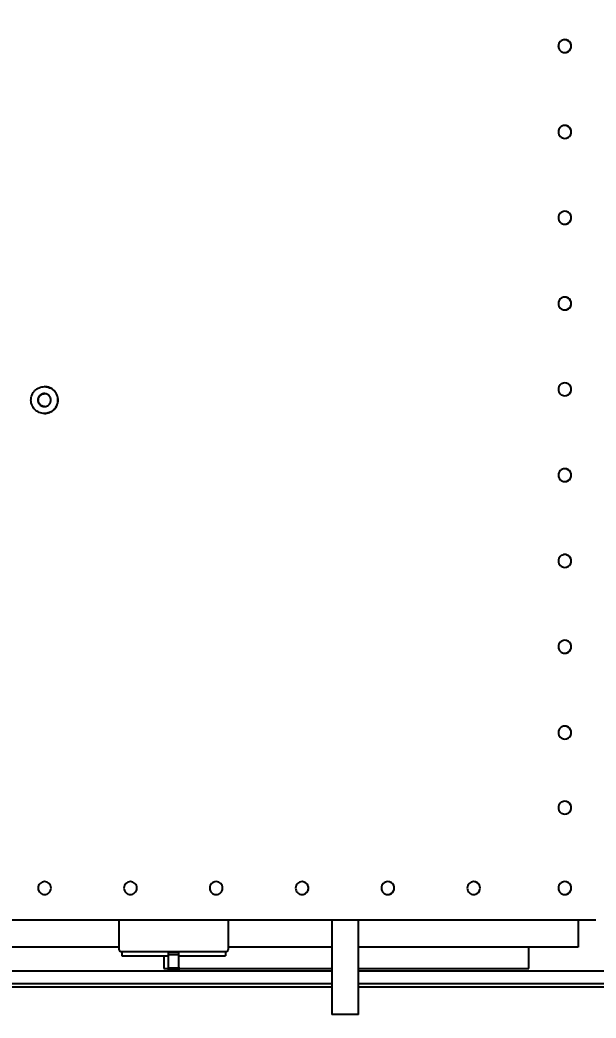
# Model space of a CAD drawing. Header units: feet. Extents: x -1522 to 974, y -3833 to 696.
# Drawn here: x 40.466 to 42.228, y 7.761 to 10.814 of the extents above; entities that cross this region are included whole.
import ezdxf

# ---------------------------------------------------------------- set-up
doc = ezdxf.new("R2010")
doc.units = ezdxf.units.FT
doc.header["$MEASUREMENT"] = 0
doc.layers.add('E-EQPM-XFMR-1500V', color=141, linetype='Continuous')
doc.layers.add('G-NPLT', color=67, linetype='Continuous', plot=False)
doc.styles.add('NEI-A', font='arial.ttf')

# ---------------------------------------------------------------- blocks, each defined once
blk = doc.blocks.new('INV SKID')
at = {"layer": 'E-EQPM-XFMR-1500V', "linetype": 'Continuous'}
for p, q in [((6.0029, -3.0667), (2.6307, -3.0667)), ((6.0029, -3.0667), (2.6307, -3.0667)), ((4.544, -3.0667), (4.544, -3.1562)), ((4.8786, -3.0667), (4.8786, -3.1562)), ((5.1952, -3.0667), (5.1952, -3.3554)), ((5.2772, -3.3554), (5.2772, -3.0667)), ((5.9482, -3.0667), (5.9482, -3.1487)), ((4.544, -3.1487), (3.5696, -3.1487)), ((4.5496, -3.1619), (4.873, -3.1619)), ((4.553, -3.1619), (4.553, -3.175)), ((4.553, -3.175), (4.6949, -3.175)), ((4.6818, -3.175), (4.6818, -3.2144)), ((4.6949, -3.1619), (4.6949, -3.2133)), ((4.7277, -3.1648), (4.6949, -3.1648)), ((4.6949, -3.1714), (4.7277, -3.1714)), ((4.7277, -3.2133), (4.7277, -3.1619)), ((4.7277, -3.175), (4.8696, -3.175)), ((4.8696, -3.1619), (4.8696, -3.175)), ((5.1952, -3.1487), (4.8786, -3.1487)), ((5.9482, -3.1487), (5.2772, -3.1487)), ((5.7972, -3.2144), (5.7972, -3.1487)), ((3.6056, -3.2209), (5.1952, -3.2209)), ((4.6818, -3.2144), (4.6923, -3.2144)), ((4.7302, -3.2133), (4.6923, -3.2133)), ((4.6923, -3.2165), (4.6923, -3.2133)), ((4.6923, -3.2165), (4.7302, -3.2165)), ((4.6949, -3.2169), (4.6949, -3.2165)), ((4.6949, -3.2169), (4.7277, -3.2169)), ((4.7018, -3.2165), (4.7018, -3.2133)), ((4.7208, -3.2165), (4.7208, -3.2133)), ((4.7277, -3.2169), (4.7277, -3.2165)), ((4.7302, -3.2165), (4.7302, -3.2133)), ((4.7302, -3.2144), (5.1952, -3.2144)), ((5.2772, -3.2144), (5.7972, -3.2144)), ((5.2772, -3.2209), (6.3583, -3.2209)), ((3.6039, -3.2603), (5.1952, -3.2603)), ((5.2772, -3.2603), (9.3504, -3.2603)), ((3.44, -3.2701), (5.1952, -3.2701)), ((5.2772, -3.2701), (9.3504, -3.2701)), ((5.2772, -3.3554), (5.1952, -3.3554))]:
    blk.add_line(p, q, dxfattribs=at)
for centre, radius, start, end in [((5.9077, -0.3928), 0.0197, 26.1184, 89.9944), ((5.9077, -0.3929), 0.0197, 26.1184, 89.9944), ((5.9077, -0.3928), 0.0197, 270.0049, 333.7221), ((5.9077, -0.3928), 0.0197, 270.0049, 333.7221), ((5.9077, -0.6553), 0.0197, 26.1184, 89.9944), ((5.9077, -0.6553), 0.0197, 26.1184, 89.9944), ((5.9077, -0.6553), 0.0197, 270.0049, 333.7221), ((5.9077, -0.6553), 0.0197, 270.0049, 333.7221), ((5.9077, -0.9178), 0.0197, 26.1184, 89.9944), ((5.9077, -0.9178), 0.0197, 270.0049, 333.7221), ((5.9077, -1.1802), 0.0197, 26.1184, 89.9944), ((5.9077, -1.1802), 0.0197, 270.0049, 333.7221), ((5.9077, -1.4427), 0.0197, 26.1184, 89.9944), ((4.3161, -1.4755), 0.0197, 89.1671, 90.0001), ((5.9077, -1.4427), 0.0197, 270.0049, 333.7221), ((4.3161, -1.4755), 0.0197, 270.0001, 270.8332), ((5.9077, -1.7052), 0.0197, 26.1184, 89.9944), ((5.9077, -1.7052), 0.0197, 270.0049, 333.7221), ((5.9077, -1.9676), 0.0197, 26.1184, 89.9944), ((5.9077, -1.9676), 0.0197, 270.0049, 333.7221), ((5.9077, -2.2301), 0.0197, 26.1184, 89.9944), ((5.9077, -2.2301), 0.0197, 270.0049, 333.7221), ((5.9077, -2.4926), 0.0197, 26.1184, 89.9944), ((5.9077, -2.4926), 0.0197, 270.0049, 333.7221), ((5.9077, -2.7222), 0.0197, 26.1184, 89.9944), ((5.9077, -2.7222), 0.0197, 270.0049, 333.7221), ((5.104, -2.9683), 0.0197, 51.5966, 90.0002), ((5.104, -2.9683), 0.0197, 0.0021, 51.5785), ((5.3664, -2.9683), 0.0197, 26.1184, 89.9944), ((5.6289, -2.9683), 0.0197, 26.1184, 89.9944), ((5.9077, -2.9683), 0.0197, 26.1184, 89.9944), ((5.104, -2.9683), 0.0197, 269.9647, 308.0179), ((5.104, -2.9683), 0.0197, 307.9999, 359.998), ((5.3664, -2.9683), 0.0197, 270.0049, 333.7221), ((5.6289, -2.9683), 0.0197, 270.0049, 333.7221), ((5.9077, -2.9683), 0.0197, 270.0049, 333.7221), ((4.5496, -3.1562), 0.00563, 180, 270), ((4.873, -3.1562), 0.00563, 270, 0)]:
    blk.add_arc(centre, radius, start, end, dxfattribs=at)
for points, knots in [([(5.9077, -0.3732), (5.9051, -0.3732), (5.8999, -0.3742), (5.8934, -0.3786), (5.889, -0.3851), (5.888, -0.3903), (5.888, -0.3928)], [0, 0, 0, 0, 0.24994, 0.499821, 0.749989, 1, 1, 1, 1]), ([(5.9077, -0.3732), (5.9051, -0.3732), (5.8999, -0.3742), (5.8934, -0.3786), (5.889, -0.3851), (5.888, -0.3903), (5.888, -0.3928)], [0, 0, 0, 0, 0.24994, 0.499821, 0.749989, 1, 1, 1, 1]), ([(5.9077, -0.3732), (5.9051, -0.3732), (5.8999, -0.3742), (5.8934, -0.3786), (5.889, -0.3851), (5.888, -0.3903), (5.888, -0.3928)], [0, 0, 0, 0, 0.24994, 0.499821, 0.749989, 1, 1, 1, 1]), ([(5.9077, -0.3732), (5.9051, -0.3732), (5.8999, -0.3742), (5.8934, -0.3786), (5.889, -0.3851), (5.888, -0.3903), (5.888, -0.3928)], [0, 0, 0, 0, 0.24994, 0.499821, 0.749989, 1, 1, 1, 1]), ([(5.888, -0.3928), (5.888, -0.3954), (5.889, -0.4006), (5.8934, -0.4071), (5.8999, -0.4115), (5.9051, -0.4125), (5.9077, -0.4125)], [0, 0, 0, 0, 0.250013, 0.50015, 0.750038, 1, 1, 1, 1]), ([(5.888, -0.3928), (5.888, -0.3954), (5.889, -0.4006), (5.8934, -0.4071), (5.8999, -0.4115), (5.9051, -0.4125), (5.9077, -0.4125)], [0, 0, 0, 0, 0.250013, 0.50015, 0.750038, 1, 1, 1, 1]), ([(5.888, -0.3928), (5.888, -0.3954), (5.889, -0.4006), (5.8934, -0.4071), (5.8999, -0.4115), (5.9051, -0.4125), (5.9077, -0.4125)], [0, 0, 0, 0, 0.250013, 0.50015, 0.750038, 1, 1, 1, 1]), ([(5.888, -0.3928), (5.888, -0.3954), (5.889, -0.4006), (5.8934, -0.4071), (5.8999, -0.4115), (5.9051, -0.4125), (5.9077, -0.4125)], [0, 0, 0, 0, 0.250013, 0.50015, 0.750038, 1, 1, 1, 1]), ([(5.9274, -0.3928), (5.9274, -0.3903), (5.9263, -0.3851), (5.922, -0.3786), (5.9154, -0.3742), (5.9102, -0.3732), (5.9077, -0.3732)], [0, 0, 0, 0, 0.250013, 0.50015, 0.750038, 1, 1, 1, 1]), ([(5.9274, -0.3928), (5.9274, -0.3903), (5.9263, -0.3851), (5.922, -0.3786), (5.9154, -0.3742), (5.9102, -0.3732), (5.9077, -0.3732)], [0, 0, 0, 0, 0.250013, 0.50015, 0.750038, 1, 1, 1, 1]), ([(5.9077, -0.4125), (5.9102, -0.4125), (5.9154, -0.4115), (5.922, -0.4071), (5.9263, -0.4006), (5.9274, -0.3954), (5.9274, -0.3928)], [0, 0, 0, 0, 0.24994, 0.499821, 0.749989, 1, 1, 1, 1]), ([(5.9077, -0.4125), (5.9102, -0.4125), (5.9154, -0.4115), (5.922, -0.4071), (5.9263, -0.4006), (5.9274, -0.3954), (5.9274, -0.3928)], [0, 0, 0, 0, 0.24994, 0.499821, 0.749989, 1, 1, 1, 1]), ([(5.9077, -0.6356), (5.9051, -0.6356), (5.8999, -0.6366), (5.8934, -0.641), (5.889, -0.6476), (5.888, -0.6527), (5.888, -0.6553)], [0, 0, 0, 0, 0.24994, 0.499821, 0.749989, 1, 1, 1, 1]), ([(5.9077, -0.6356), (5.9051, -0.6356), (5.8999, -0.6366), (5.8934, -0.641), (5.889, -0.6476), (5.888, -0.6527), (5.888, -0.6553)], [0, 0, 0, 0, 0.24994, 0.499821, 0.749989, 1, 1, 1, 1]), ([(5.9077, -0.6356), (5.9051, -0.6356), (5.8999, -0.6367), (5.8934, -0.641), (5.889, -0.6476), (5.888, -0.6528), (5.888, -0.6553)], [0, 0, 0, 0, 0.24994, 0.499821, 0.749989, 1, 1, 1, 1]), ([(5.9077, -0.6356), (5.9051, -0.6356), (5.8999, -0.6367), (5.8934, -0.641), (5.889, -0.6476), (5.888, -0.6528), (5.888, -0.6553)], [0, 0, 0, 0, 0.24994, 0.499821, 0.749989, 1, 1, 1, 1]), ([(5.9274, -0.6553), (5.9274, -0.6527), (5.9263, -0.6476), (5.922, -0.641), (5.9154, -0.6366), (5.9102, -0.6356), (5.9077, -0.6356)], [0, 0, 0, 0, 0.250013, 0.50015, 0.750038, 1, 1, 1, 1]), ([(5.9274, -0.6553), (5.9274, -0.6528), (5.9263, -0.6476), (5.922, -0.641), (5.9154, -0.6367), (5.9102, -0.6356), (5.9077, -0.6356)], [0, 0, 0, 0, 0.250013, 0.50015, 0.750038, 1, 1, 1, 1]), ([(5.888, -0.6553), (5.888, -0.6579), (5.889, -0.663), (5.8934, -0.6696), (5.8999, -0.674), (5.9051, -0.675), (5.9077, -0.675)], [0, 0, 0, 0, 0.250013, 0.50015, 0.750038, 1, 1, 1, 1]), ([(5.888, -0.6553), (5.888, -0.6579), (5.889, -0.663), (5.8934, -0.6696), (5.8999, -0.674), (5.9051, -0.675), (5.9077, -0.675)], [0, 0, 0, 0, 0.250013, 0.50015, 0.750038, 1, 1, 1, 1]), ([(5.888, -0.6553), (5.888, -0.6579), (5.889, -0.6631), (5.8934, -0.6696), (5.8999, -0.674), (5.9051, -0.675), (5.9077, -0.675)], [0, 0, 0, 0, 0.250013, 0.50015, 0.750038, 1, 1, 1, 1]), ([(5.888, -0.6553), (5.888, -0.6579), (5.889, -0.6631), (5.8934, -0.6696), (5.8999, -0.674), (5.9051, -0.675), (5.9077, -0.675)], [0, 0, 0, 0, 0.250013, 0.50015, 0.750038, 1, 1, 1, 1]), ([(5.9077, -0.675), (5.9102, -0.675), (5.9154, -0.674), (5.922, -0.6696), (5.9263, -0.663), (5.9274, -0.6579), (5.9274, -0.6553)], [0, 0, 0, 0, 0.24994, 0.499821, 0.749989, 1, 1, 1, 1]), ([(5.9077, -0.675), (5.9102, -0.675), (5.9154, -0.674), (5.922, -0.6696), (5.9263, -0.6631), (5.9274, -0.6579), (5.9274, -0.6553)], [0, 0, 0, 0, 0.24994, 0.499821, 0.749989, 1, 1, 1, 1]), ([(5.9077, -0.8981), (5.9051, -0.8981), (5.8999, -0.8991), (5.8934, -0.9035), (5.889, -0.91), (5.888, -0.9152), (5.888, -0.9178)], [0, 0, 0, 0, 0.24994, 0.499821, 0.749989, 1, 1, 1, 1]), ([(5.9077, -0.8981), (5.9051, -0.8981), (5.8999, -0.8991), (5.8934, -0.9035), (5.889, -0.91), (5.888, -0.9152), (5.888, -0.9178)], [0, 0, 0, 0, 0.24994, 0.499821, 0.749989, 1, 1, 1, 1]), ([(5.9274, -0.9178), (5.9274, -0.9152), (5.9263, -0.91), (5.922, -0.9035), (5.9154, -0.8991), (5.9102, -0.8981), (5.9077, -0.8981)], [0, 0, 0, 0, 0.250013, 0.50015, 0.750038, 1, 1, 1, 1]), ([(5.888, -0.9178), (5.888, -0.9203), (5.889, -0.9255), (5.8934, -0.9321), (5.8999, -0.9364), (5.9051, -0.9375), (5.9077, -0.9375)], [0, 0, 0, 0, 0.250013, 0.50015, 0.750038, 1, 1, 1, 1]), ([(5.888, -0.9178), (5.888, -0.9203), (5.889, -0.9255), (5.8934, -0.9321), (5.8999, -0.9364), (5.9051, -0.9375), (5.9077, -0.9375)], [0, 0, 0, 0, 0.250013, 0.50015, 0.750038, 1, 1, 1, 1]), ([(5.9077, -0.9375), (5.9102, -0.9375), (5.9154, -0.9364), (5.922, -0.9321), (5.9263, -0.9255), (5.9274, -0.9203), (5.9274, -0.9178)], [0, 0, 0, 0, 0.24994, 0.499821, 0.749989, 1, 1, 1, 1]), ([(5.9077, -1.1606), (5.9051, -1.1606), (5.8999, -1.1616), (5.8934, -1.166), (5.889, -1.1725), (5.888, -1.1777), (5.888, -1.1802)], [0, 0, 0, 0, 0.24994, 0.499821, 0.749989, 1, 1, 1, 1]), ([(5.9077, -1.1606), (5.9051, -1.1606), (5.8999, -1.1616), (5.8934, -1.166), (5.889, -1.1725), (5.888, -1.1777), (5.888, -1.1802)], [0, 0, 0, 0, 0.24994, 0.499821, 0.749989, 1, 1, 1, 1]), ([(5.888, -1.1802), (5.888, -1.1828), (5.889, -1.188), (5.8934, -1.1945), (5.8999, -1.1989), (5.9051, -1.1999), (5.9077, -1.1999)], [0, 0, 0, 0, 0.250013, 0.50015, 0.750038, 1, 1, 1, 1]), ([(5.888, -1.1802), (5.888, -1.1828), (5.889, -1.188), (5.8934, -1.1945), (5.8999, -1.1989), (5.9051, -1.1999), (5.9077, -1.1999)], [0, 0, 0, 0, 0.250013, 0.50015, 0.750038, 1, 1, 1, 1]), ([(5.9274, -1.1802), (5.9274, -1.1777), (5.9263, -1.1725), (5.922, -1.166), (5.9154, -1.1616), (5.9102, -1.1606), (5.9077, -1.1606)], [0, 0, 0, 0, 0.250013, 0.50015, 0.750038, 1, 1, 1, 1]), ([(5.9077, -1.1999), (5.9102, -1.1999), (5.9154, -1.1989), (5.922, -1.1945), (5.9263, -1.188), (5.9274, -1.1828), (5.9274, -1.1802)], [0, 0, 0, 0, 0.24994, 0.499821, 0.749989, 1, 1, 1, 1]), ([(4.2751, -1.4755), (4.2751, -1.4728), (4.2757, -1.4675), (4.278, -1.4597), (4.2818, -1.4526), (4.287, -1.4463), (4.2932, -1.4412), (4.3004, -1.4374), (4.3081, -1.435), (4.3135, -1.4345), (4.3161, -1.4345)], [0, 0, 0, 0, 0.125012, 0.250017, 0.375022, 0.500024, 0.625022, 0.750017, 0.875009, 1, 1, 1, 1]), ([(4.3161, -1.4345), (4.3188, -1.4345), (4.3242, -1.435), (4.3319, -1.4374), (4.3391, -1.4412), (4.3453, -1.4463), (4.3505, -1.4526), (4.3543, -1.4597), (4.3566, -1.4675), (4.3571, -1.4728), (4.3571, -1.4755)], [0, 0, 0, 0, 0.124991, 0.249983, 0.374977, 0.499975, 0.624977, 0.749982, 0.874987, 1, 1, 1, 1]), ([(4.3577, -1.4755), (4.3577, -1.4728), (4.3572, -1.4675), (4.3548, -1.4597), (4.351, -1.4526), (4.3459, -1.4463), (4.3396, -1.4412), (4.3325, -1.4374), (4.3248, -1.435), (4.3194, -1.4345), (4.3167, -1.4345)], [0, 0, 0, 0, 0.125012, 0.250017, 0.375022, 0.500024, 0.625022, 0.750017, 0.875009, 1, 1, 1, 1]), ([(5.9077, -1.423), (5.9051, -1.423), (5.8999, -1.424), (5.8934, -1.4284), (5.889, -1.435), (5.888, -1.4401), (5.888, -1.4427)], [0, 0, 0, 0, 0.24994, 0.499821, 0.749989, 1, 1, 1, 1]), ([(5.9077, -1.423), (5.9051, -1.423), (5.8999, -1.424), (5.8934, -1.4284), (5.889, -1.435), (5.888, -1.4401), (5.888, -1.4427)], [0, 0, 0, 0, 0.24994, 0.499821, 0.749989, 1, 1, 1, 1]), ([(5.9274, -1.4427), (5.9274, -1.4401), (5.9263, -1.435), (5.922, -1.4284), (5.9154, -1.424), (5.9102, -1.423), (5.9077, -1.423)], [0, 0, 0, 0, 0.250013, 0.50015, 0.750038, 1, 1, 1, 1]), ([(4.3161, -1.4558), (4.3149, -1.4558), (4.3123, -1.4561), (4.3086, -1.4572), (4.3051, -1.459), (4.3021, -1.4615), (4.2997, -1.4645), (4.2978, -1.4679), (4.2967, -1.4716), (4.2965, -1.4742), (4.2965, -1.4755)], [0, 0, 0, 0, 0.12499, 0.249982, 0.374976, 0.499974, 0.624975, 0.749981, 0.874985, 1, 1, 1, 1]), ([(4.297, -1.4755), (4.297, -1.4743), (4.2973, -1.4717), (4.2984, -1.4681), (4.3001, -1.4647), (4.3025, -1.4617), (4.3054, -1.4592), (4.3087, -1.4574), (4.3124, -1.4562), (4.3149, -1.4559), (4.3161, -1.4558)], [0, 0, 0, 0, 0.125012, 0.250015, 0.375021, 0.500023, 0.625022, 0.750018, 0.87501, 1, 1, 1, 1]), ([(4.3358, -1.4755), (4.3358, -1.4742), (4.3356, -1.4717), (4.3345, -1.468), (4.3327, -1.4646), (4.3303, -1.4616), (4.3273, -1.4591), (4.3239, -1.4573), (4.3203, -1.4561), (4.3177, -1.4559), (4.3164, -1.4558)], [0, 0, 0, 0, 0.125013, 0.250015, 0.375021, 0.500023, 0.625023, 0.750018, 0.87501, 1, 1, 1, 1]), ([(5.888, -1.4427), (5.888, -1.4453), (5.889, -1.4504), (5.8934, -1.457), (5.8999, -1.4614), (5.9051, -1.4624), (5.9077, -1.4624)], [0, 0, 0, 0, 0.250013, 0.50015, 0.750038, 1, 1, 1, 1]), ([(5.888, -1.4427), (5.888, -1.4453), (5.889, -1.4504), (5.8934, -1.457), (5.8999, -1.4614), (5.9051, -1.4624), (5.9077, -1.4624)], [0, 0, 0, 0, 0.250013, 0.50015, 0.750038, 1, 1, 1, 1]), ([(5.9077, -1.4624), (5.9102, -1.4624), (5.9154, -1.4614), (5.922, -1.457), (5.9263, -1.4504), (5.9274, -1.4453), (5.9274, -1.4427)], [0, 0, 0, 0, 0.24994, 0.499821, 0.749989, 1, 1, 1, 1]), ([(4.3161, -1.5165), (4.3135, -1.5165), (4.3081, -1.516), (4.3004, -1.5136), (4.2932, -1.5098), (4.287, -1.5047), (4.2818, -1.4984), (4.278, -1.4913), (4.2757, -1.4836), (4.2751, -1.4782), (4.2751, -1.4755)], [0, 0, 0, 0, 0.124991, 0.249983, 0.374977, 0.499975, 0.624977, 0.749982, 0.874987, 1, 1, 1, 1]), ([(4.2965, -1.4755), (4.2965, -1.4768), (4.2967, -1.4794), (4.2978, -1.4831), (4.2997, -1.4865), (4.3021, -1.4895), (4.3051, -1.492), (4.3086, -1.4938), (4.3123, -1.4949), (4.3149, -1.4952), (4.3161, -1.4952)], [0, 0, 0, 0, 0.125013, 0.250015, 0.375021, 0.500023, 0.625023, 0.750018, 0.87501, 1, 1, 1, 1]), ([(4.3161, -1.4952), (4.3149, -1.4952), (4.3124, -1.4948), (4.3087, -1.4936), (4.3054, -1.4918), (4.3025, -1.4893), (4.3001, -1.4863), (4.2984, -1.483), (4.2973, -1.4793), (4.297, -1.4768), (4.297, -1.4755)], [0, 0, 0, 0, 0.12499, 0.249982, 0.374976, 0.499974, 0.624975, 0.749981, 0.874985, 1, 1, 1, 1]), ([(4.3571, -1.4755), (4.3571, -1.4782), (4.3566, -1.4836), (4.3543, -1.4913), (4.3505, -1.4984), (4.3453, -1.5047), (4.3391, -1.5098), (4.3319, -1.5136), (4.3242, -1.516), (4.3188, -1.5165), (4.3161, -1.5165)], [0, 0, 0, 0, 0.125012, 0.250017, 0.375022, 0.500024, 0.625022, 0.750017, 0.875009, 1, 1, 1, 1]), ([(4.3164, -1.4952), (4.3177, -1.4952), (4.3203, -1.4949), (4.3239, -1.4937), (4.3273, -1.4919), (4.3303, -1.4894), (4.3327, -1.4864), (4.3345, -1.483), (4.3356, -1.4793), (4.3358, -1.4768), (4.3358, -1.4755)], [0, 0, 0, 0, 0.12499, 0.249982, 0.374976, 0.499974, 0.624975, 0.749981, 0.874985, 1, 1, 1, 1]), ([(4.3167, -1.5165), (4.3194, -1.5165), (4.3248, -1.516), (4.3325, -1.5136), (4.3396, -1.5098), (4.3459, -1.5047), (4.351, -1.4984), (4.3548, -1.4913), (4.3572, -1.4836), (4.3577, -1.4782), (4.3577, -1.4755)], [0, 0, 0, 0, 0.124991, 0.249983, 0.374977, 0.499975, 0.624977, 0.749982, 0.874987, 1, 1, 1, 1]), ([(5.9077, -1.6855), (5.9051, -1.6855), (5.8999, -1.6865), (5.8934, -1.6909), (5.889, -1.6974), (5.888, -1.7026), (5.888, -1.7052)], [0, 0, 0, 0, 0.24994, 0.499821, 0.749989, 1, 1, 1, 1]), ([(5.9077, -1.6855), (5.9051, -1.6855), (5.8999, -1.6865), (5.8934, -1.6909), (5.889, -1.6974), (5.888, -1.7026), (5.888, -1.7052)], [0, 0, 0, 0, 0.24994, 0.499821, 0.749989, 1, 1, 1, 1]), ([(5.888, -1.7052), (5.888, -1.7077), (5.889, -1.7129), (5.8934, -1.7195), (5.8999, -1.7238), (5.9051, -1.7249), (5.9077, -1.7249)], [0, 0, 0, 0, 0.250013, 0.50015, 0.750038, 1, 1, 1, 1]), ([(5.888, -1.7052), (5.888, -1.7077), (5.889, -1.7129), (5.8934, -1.7195), (5.8999, -1.7238), (5.9051, -1.7249), (5.9077, -1.7249)], [0, 0, 0, 0, 0.250013, 0.50015, 0.750038, 1, 1, 1, 1]), ([(5.9274, -1.7052), (5.9274, -1.7026), (5.9263, -1.6974), (5.922, -1.6909), (5.9154, -1.6865), (5.9102, -1.6855), (5.9077, -1.6855)], [0, 0, 0, 0, 0.250013, 0.50015, 0.750038, 1, 1, 1, 1]), ([(5.9077, -1.7249), (5.9102, -1.7249), (5.9154, -1.7238), (5.922, -1.7195), (5.9263, -1.7129), (5.9274, -1.7077), (5.9274, -1.7052)], [0, 0, 0, 0, 0.24994, 0.499821, 0.749989, 1, 1, 1, 1]), ([(5.9077, -1.948), (5.9051, -1.948), (5.8999, -1.949), (5.8934, -1.9534), (5.889, -1.9599), (5.888, -1.9651), (5.888, -1.9676)], [0, 0, 0, 0, 0.24994, 0.499821, 0.749989, 1, 1, 1, 1]), ([(5.9077, -1.948), (5.9051, -1.948), (5.8999, -1.949), (5.8934, -1.9534), (5.889, -1.9599), (5.888, -1.9651), (5.888, -1.9676)], [0, 0, 0, 0, 0.24994, 0.499821, 0.749989, 1, 1, 1, 1]), ([(5.9274, -1.9676), (5.9274, -1.9651), (5.9263, -1.9599), (5.922, -1.9534), (5.9154, -1.949), (5.9102, -1.948), (5.9077, -1.948)], [0, 0, 0, 0, 0.250013, 0.50015, 0.750038, 1, 1, 1, 1]), ([(5.888, -1.9676), (5.888, -1.9702), (5.889, -1.9754), (5.8934, -1.9819), (5.8999, -1.9863), (5.9051, -1.9873), (5.9077, -1.9873)], [0, 0, 0, 0, 0.250013, 0.50015, 0.750038, 1, 1, 1, 1]), ([(5.888, -1.9676), (5.888, -1.9702), (5.889, -1.9754), (5.8934, -1.9819), (5.8999, -1.9863), (5.9051, -1.9873), (5.9077, -1.9873)], [0, 0, 0, 0, 0.250013, 0.50015, 0.750038, 1, 1, 1, 1]), ([(5.9077, -1.9873), (5.9102, -1.9873), (5.9154, -1.9863), (5.922, -1.9819), (5.9263, -1.9754), (5.9274, -1.9702), (5.9274, -1.9676)], [0, 0, 0, 0, 0.24994, 0.499821, 0.749989, 1, 1, 1, 1]), ([(5.9077, -2.2104), (5.9051, -2.2104), (5.8999, -2.2115), (5.8934, -2.2158), (5.889, -2.2224), (5.888, -2.2275), (5.888, -2.2301)], [0, 0, 0, 0, 0.24994, 0.499821, 0.749989, 1, 1, 1, 1]), ([(5.9077, -2.2104), (5.9051, -2.2104), (5.8999, -2.2115), (5.8934, -2.2158), (5.889, -2.2224), (5.888, -2.2275), (5.888, -2.2301)], [0, 0, 0, 0, 0.24994, 0.499821, 0.749989, 1, 1, 1, 1]), ([(5.9274, -2.2301), (5.9274, -2.2275), (5.9263, -2.2224), (5.922, -2.2158), (5.9154, -2.2115), (5.9102, -2.2104), (5.9077, -2.2104)], [0, 0, 0, 0, 0.250013, 0.50015, 0.750038, 1, 1, 1, 1]), ([(5.888, -2.2301), (5.888, -2.2327), (5.889, -2.2378), (5.8934, -2.2444), (5.8999, -2.2488), (5.9051, -2.2498), (5.9077, -2.2498)], [0, 0, 0, 0, 0.250013, 0.50015, 0.750038, 1, 1, 1, 1]), ([(5.888, -2.2301), (5.888, -2.2327), (5.889, -2.2378), (5.8934, -2.2444), (5.8999, -2.2488), (5.9051, -2.2498), (5.9077, -2.2498)], [0, 0, 0, 0, 0.250013, 0.50015, 0.750038, 1, 1, 1, 1]), ([(5.9077, -2.2498), (5.9102, -2.2498), (5.9154, -2.2488), (5.922, -2.2444), (5.9263, -2.2378), (5.9274, -2.2327), (5.9274, -2.2301)], [0, 0, 0, 0, 0.24994, 0.499821, 0.749989, 1, 1, 1, 1]), ([(5.9077, -2.4729), (5.9051, -2.4729), (5.8999, -2.4739), (5.8934, -2.4783), (5.889, -2.4848), (5.888, -2.49), (5.888, -2.4926)], [0, 0, 0, 0, 0.24994, 0.499821, 0.749989, 1, 1, 1, 1]), ([(5.9077, -2.4729), (5.9051, -2.4729), (5.8999, -2.4739), (5.8934, -2.4783), (5.889, -2.4848), (5.888, -2.49), (5.888, -2.4926)], [0, 0, 0, 0, 0.24994, 0.499821, 0.749989, 1, 1, 1, 1]), ([(5.888, -2.4926), (5.888, -2.4951), (5.889, -2.5003), (5.8934, -2.5069), (5.8999, -2.5112), (5.9051, -2.5123), (5.9077, -2.5123)], [0, 0, 0, 0, 0.250013, 0.50015, 0.750038, 1, 1, 1, 1]), ([(5.888, -2.4926), (5.888, -2.4951), (5.889, -2.5003), (5.8934, -2.5069), (5.8999, -2.5112), (5.9051, -2.5123), (5.9077, -2.5123)], [0, 0, 0, 0, 0.250013, 0.50015, 0.750038, 1, 1, 1, 1]), ([(5.9274, -2.4926), (5.9274, -2.49), (5.9263, -2.4848), (5.922, -2.4783), (5.9154, -2.4739), (5.9102, -2.4729), (5.9077, -2.4729)], [0, 0, 0, 0, 0.250013, 0.50015, 0.750038, 1, 1, 1, 1]), ([(5.9077, -2.5123), (5.9102, -2.5123), (5.9154, -2.5112), (5.922, -2.5069), (5.9263, -2.5003), (5.9274, -2.4951), (5.9274, -2.4926)], [0, 0, 0, 0, 0.24994, 0.499821, 0.749989, 1, 1, 1, 1]), ([(5.9077, -2.7026), (5.9051, -2.7026), (5.8999, -2.7036), (5.8934, -2.708), (5.889, -2.7145), (5.888, -2.7197), (5.888, -2.7222)], [0, 0, 0, 0, 0.24994, 0.499821, 0.749989, 1, 1, 1, 1]), ([(5.9077, -2.7026), (5.9051, -2.7026), (5.8999, -2.7036), (5.8934, -2.708), (5.889, -2.7145), (5.888, -2.7197), (5.888, -2.7222)], [0, 0, 0, 0, 0.24994, 0.499821, 0.749989, 1, 1, 1, 1]), ([(5.9274, -2.7222), (5.9274, -2.7197), (5.9263, -2.7145), (5.922, -2.708), (5.9154, -2.7036), (5.9102, -2.7026), (5.9077, -2.7026)], [0, 0, 0, 0, 0.250013, 0.50015, 0.750038, 1, 1, 1, 1]), ([(5.888, -2.7222), (5.888, -2.7248), (5.889, -2.73), (5.8934, -2.7365), (5.8999, -2.7409), (5.9051, -2.7419), (5.9077, -2.7419)], [0, 0, 0, 0, 0.250013, 0.50015, 0.750038, 1, 1, 1, 1]), ([(5.888, -2.7222), (5.888, -2.7248), (5.889, -2.73), (5.8934, -2.7365), (5.8999, -2.7409), (5.9051, -2.7419), (5.9077, -2.7419)], [0, 0, 0, 0, 0.250013, 0.50015, 0.750038, 1, 1, 1, 1]), ([(5.9077, -2.7419), (5.9102, -2.7419), (5.9154, -2.7409), (5.922, -2.7365), (5.9263, -2.73), (5.9274, -2.7248), (5.9274, -2.7222)], [0, 0, 0, 0, 0.24994, 0.499821, 0.749989, 1, 1, 1, 1]), ([(4.3167, -2.9486), (4.3142, -2.9486), (4.309, -2.9496), (4.3024, -2.954), (4.2981, -2.9606), (4.297, -2.9657), (4.297, -2.9683)], [0, 0, 0, 0, 0.24994, 0.499821, 0.749989, 1, 1, 1, 1]), ([(4.3167, -2.9486), (4.3142, -2.9486), (4.309, -2.9496), (4.3024, -2.954), (4.2981, -2.9606), (4.297, -2.9657), (4.297, -2.9683)], [0, 0, 0, 0, 0.24994, 0.499821, 0.749989, 1, 1, 1, 1]), ([(4.3364, -2.9683), (4.3364, -2.9657), (4.3354, -2.9606), (4.331, -2.954), (4.3245, -2.9496), (4.3193, -2.9486), (4.3167, -2.9486)], [0, 0, 0, 0, 0.250013, 0.50015, 0.750038, 1, 1, 1, 1]), ([(4.3364, -2.9683), (4.3364, -2.9657), (4.3354, -2.9606), (4.331, -2.954), (4.3245, -2.9496), (4.3193, -2.9486), (4.3167, -2.9486)], [0, 0, 0, 0, 0.250013, 0.50015, 0.750038, 1, 1, 1, 1]), ([(4.5791, -2.9486), (4.5766, -2.9486), (4.5714, -2.9496), (4.5649, -2.954), (4.5605, -2.9606), (4.5595, -2.9657), (4.5595, -2.9683)], [0, 0, 0, 0, 0.24994, 0.499821, 0.749989, 1, 1, 1, 1]), ([(4.5791, -2.9486), (4.5766, -2.9486), (4.5714, -2.9496), (4.5649, -2.954), (4.5605, -2.9606), (4.5595, -2.9657), (4.5595, -2.9683)], [0, 0, 0, 0, 0.24994, 0.499821, 0.749989, 1, 1, 1, 1]), ([(4.5988, -2.9683), (4.5988, -2.9657), (4.5978, -2.9606), (4.5934, -2.954), (4.5869, -2.9496), (4.5817, -2.9486), (4.5791, -2.9486)], [0, 0, 0, 0, 0.250013, 0.50015, 0.750038, 1, 1, 1, 1]), ([(4.5988, -2.9683), (4.5988, -2.9657), (4.5978, -2.9606), (4.5934, -2.954), (4.5869, -2.9496), (4.5817, -2.9486), (4.5791, -2.9486)], [0, 0, 0, 0, 0.250013, 0.50015, 0.750038, 1, 1, 1, 1]), ([(4.8416, -2.9486), (4.839, -2.9486), (4.8338, -2.9496), (4.8273, -2.954), (4.8229, -2.9606), (4.8219, -2.9657), (4.8219, -2.9683)], [0, 0, 0, 0, 0.24994, 0.499821, 0.749989, 1, 1, 1, 1]), ([(4.8416, -2.9486), (4.839, -2.9486), (4.8338, -2.9496), (4.8273, -2.954), (4.8229, -2.9606), (4.8219, -2.9657), (4.8219, -2.9683)], [0, 0, 0, 0, 0.24994, 0.499821, 0.749989, 1, 1, 1, 1]), ([(4.8613, -2.9683), (4.8613, -2.9657), (4.8602, -2.9606), (4.8559, -2.954), (4.8493, -2.9496), (4.8441, -2.9486), (4.8416, -2.9486)], [0, 0, 0, 0, 0.250013, 0.50015, 0.750038, 1, 1, 1, 1]), ([(4.8613, -2.9683), (4.8613, -2.9657), (4.8602, -2.9606), (4.8559, -2.954), (4.8493, -2.9496), (4.8441, -2.9486), (4.8416, -2.9486)], [0, 0, 0, 0, 0.250013, 0.50015, 0.750038, 1, 1, 1, 1]), ([(5.104, -2.9486), (5.1014, -2.9486), (5.0963, -2.9496), (5.0897, -2.954), (5.0853, -2.9606), (5.0843, -2.9657), (5.0843, -2.9683)], [0, 0, 0, 0, 0.24994, 0.499821, 0.749989, 1, 1, 1, 1]), ([(5.104, -2.9486), (5.1014, -2.9486), (5.0963, -2.9496), (5.0897, -2.954), (5.0853, -2.9606), (5.0843, -2.9657), (5.0843, -2.9683)], [0, 0, 0, 0, 0.24994, 0.499821, 0.749989, 1, 1, 1, 1]), ([(5.1237, -2.9683), (5.1237, -2.9657), (5.1227, -2.9606), (5.1183, -2.954), (5.1117, -2.9496), (5.1066, -2.9486), (5.104, -2.9486)], [0, 0, 0, 0, 0.250013, 0.50015, 0.750038, 1, 1, 1, 1]), ([(5.3664, -2.9486), (5.3639, -2.9486), (5.3587, -2.9496), (5.3521, -2.954), (5.3478, -2.9606), (5.3467, -2.9657), (5.3467, -2.9683)], [0, 0, 0, 0, 0.24994, 0.499821, 0.749989, 1, 1, 1, 1]), ([(5.3664, -2.9486), (5.3639, -2.9486), (5.3587, -2.9496), (5.3521, -2.954), (5.3478, -2.9606), (5.3467, -2.9657), (5.3467, -2.9683)], [0, 0, 0, 0, 0.24994, 0.499821, 0.749989, 1, 1, 1, 1]), ([(5.3861, -2.9683), (5.3861, -2.9657), (5.3851, -2.9606), (5.3807, -2.954), (5.3742, -2.9496), (5.369, -2.9486), (5.3664, -2.9486)], [0, 0, 0, 0, 0.250013, 0.50015, 0.750038, 1, 1, 1, 1]), ([(5.6289, -2.9486), (5.6263, -2.9486), (5.6211, -2.9496), (5.6146, -2.954), (5.6102, -2.9606), (5.6092, -2.9657), (5.6092, -2.9683)], [0, 0, 0, 0, 0.24994, 0.499821, 0.749989, 1, 1, 1, 1]), ([(5.6289, -2.9486), (5.6263, -2.9486), (5.6211, -2.9496), (5.6146, -2.954), (5.6102, -2.9606), (5.6092, -2.9657), (5.6092, -2.9683)], [0, 0, 0, 0, 0.24994, 0.499821, 0.749989, 1, 1, 1, 1]), ([(5.6485, -2.9683), (5.6485, -2.9657), (5.6475, -2.9606), (5.6431, -2.954), (5.6366, -2.9496), (5.6314, -2.9486), (5.6289, -2.9486)], [0, 0, 0, 0, 0.250013, 0.50015, 0.750038, 1, 1, 1, 1]), ([(5.9077, -2.9486), (5.9051, -2.9486), (5.8999, -2.9496), (5.8934, -2.954), (5.889, -2.9606), (5.888, -2.9657), (5.888, -2.9683)], [0, 0, 0, 0, 0.24994, 0.499821, 0.749989, 1, 1, 1, 1]), ([(5.9077, -2.9486), (5.9051, -2.9486), (5.8999, -2.9496), (5.8934, -2.954), (5.889, -2.9606), (5.888, -2.9657), (5.888, -2.9683)], [0, 0, 0, 0, 0.24994, 0.499821, 0.749989, 1, 1, 1, 1]), ([(5.9274, -2.9683), (5.9274, -2.9657), (5.9263, -2.9606), (5.922, -2.954), (5.9154, -2.9496), (5.9102, -2.9486), (5.9077, -2.9486)], [0, 0, 0, 0, 0.250013, 0.50015, 0.750038, 1, 1, 1, 1]), ([(4.297, -2.9683), (4.297, -2.9709), (4.2981, -2.976), (4.3024, -2.9826), (4.309, -2.987), (4.3142, -2.988), (4.3167, -2.988)], [0, 0, 0, 0, 0.250013, 0.50015, 0.750038, 1, 1, 1, 1]), ([(4.297, -2.9683), (4.297, -2.9709), (4.2981, -2.976), (4.3024, -2.9826), (4.309, -2.987), (4.3142, -2.988), (4.3167, -2.988)], [0, 0, 0, 0, 0.250013, 0.50015, 0.750038, 1, 1, 1, 1]), ([(4.3167, -2.988), (4.3193, -2.988), (4.3245, -2.987), (4.331, -2.9826), (4.3354, -2.976), (4.3364, -2.9709), (4.3364, -2.9683)], [0, 0, 0, 0, 0.24994, 0.499821, 0.749989, 1, 1, 1, 1]), ([(4.3167, -2.988), (4.3193, -2.988), (4.3245, -2.987), (4.331, -2.9826), (4.3354, -2.976), (4.3364, -2.9709), (4.3364, -2.9683)], [0, 0, 0, 0, 0.24994, 0.499821, 0.749989, 1, 1, 1, 1]), ([(4.5595, -2.9683), (4.5595, -2.9709), (4.5605, -2.976), (4.5649, -2.9826), (4.5714, -2.987), (4.5766, -2.988), (4.5791, -2.988)], [0, 0, 0, 0, 0.250013, 0.50015, 0.750038, 1, 1, 1, 1]), ([(4.5595, -2.9683), (4.5595, -2.9709), (4.5605, -2.976), (4.5649, -2.9826), (4.5714, -2.987), (4.5766, -2.988), (4.5791, -2.988)], [0, 0, 0, 0, 0.250013, 0.50015, 0.750038, 1, 1, 1, 1]), ([(4.5791, -2.988), (4.5817, -2.988), (4.5869, -2.987), (4.5934, -2.9826), (4.5978, -2.976), (4.5988, -2.9709), (4.5988, -2.9683)], [0, 0, 0, 0, 0.24994, 0.499821, 0.749989, 1, 1, 1, 1]), ([(4.5791, -2.988), (4.5817, -2.988), (4.5869, -2.987), (4.5934, -2.9826), (4.5978, -2.976), (4.5988, -2.9709), (4.5988, -2.9683)], [0, 0, 0, 0, 0.24994, 0.499821, 0.749989, 1, 1, 1, 1]), ([(4.8219, -2.9683), (4.8219, -2.9709), (4.8229, -2.976), (4.8273, -2.9826), (4.8338, -2.987), (4.839, -2.988), (4.8416, -2.988)], [0, 0, 0, 0, 0.250013, 0.50015, 0.750038, 1, 1, 1, 1]), ([(4.8219, -2.9683), (4.8219, -2.9709), (4.8229, -2.976), (4.8273, -2.9826), (4.8338, -2.987), (4.839, -2.988), (4.8416, -2.988)], [0, 0, 0, 0, 0.250013, 0.50015, 0.750038, 1, 1, 1, 1]), ([(4.8416, -2.988), (4.8441, -2.988), (4.8493, -2.987), (4.8559, -2.9826), (4.8602, -2.976), (4.8613, -2.9709), (4.8613, -2.9683)], [0, 0, 0, 0, 0.24994, 0.499821, 0.749989, 1, 1, 1, 1]), ([(4.8416, -2.988), (4.8441, -2.988), (4.8493, -2.987), (4.8559, -2.9826), (4.8602, -2.976), (4.8613, -2.9709), (4.8613, -2.9683)], [0, 0, 0, 0, 0.24994, 0.499821, 0.749989, 1, 1, 1, 1]), ([(5.0843, -2.9683), (5.0843, -2.9709), (5.0853, -2.976), (5.0897, -2.9826), (5.0963, -2.987), (5.1014, -2.988), (5.104, -2.988)], [0, 0, 0, 0, 0.250013, 0.50015, 0.750038, 1, 1, 1, 1]), ([(5.0843, -2.9683), (5.0843, -2.9709), (5.0853, -2.976), (5.0897, -2.9826), (5.0963, -2.987), (5.1014, -2.988), (5.104, -2.988)], [0, 0, 0, 0, 0.250013, 0.50015, 0.750038, 1, 1, 1, 1]), ([(5.104, -2.988), (5.1066, -2.988), (5.1117, -2.987), (5.1183, -2.9826), (5.1227, -2.976), (5.1237, -2.9709), (5.1237, -2.9683)], [0, 0, 0, 0, 0.24994, 0.499821, 0.749989, 1, 1, 1, 1]), ([(5.3467, -2.9683), (5.3467, -2.9709), (5.3478, -2.976), (5.3521, -2.9826), (5.3587, -2.987), (5.3639, -2.988), (5.3664, -2.988)], [0, 0, 0, 0, 0.250013, 0.50015, 0.750038, 1, 1, 1, 1]), ([(5.3467, -2.9683), (5.3467, -2.9709), (5.3478, -2.976), (5.3521, -2.9826), (5.3587, -2.987), (5.3639, -2.988), (5.3664, -2.988)], [0, 0, 0, 0, 0.250013, 0.50015, 0.750038, 1, 1, 1, 1]), ([(5.3664, -2.988), (5.369, -2.988), (5.3742, -2.987), (5.3807, -2.9826), (5.3851, -2.976), (5.3861, -2.9709), (5.3861, -2.9683)], [0, 0, 0, 0, 0.24994, 0.499821, 0.749989, 1, 1, 1, 1]), ([(5.6092, -2.9683), (5.6092, -2.9709), (5.6102, -2.976), (5.6146, -2.9826), (5.6211, -2.987), (5.6263, -2.988), (5.6289, -2.988)], [0, 0, 0, 0, 0.250013, 0.50015, 0.750038, 1, 1, 1, 1]), ([(5.6092, -2.9683), (5.6092, -2.9709), (5.6102, -2.976), (5.6146, -2.9826), (5.6211, -2.987), (5.6263, -2.988), (5.6289, -2.988)], [0, 0, 0, 0, 0.250013, 0.50015, 0.750038, 1, 1, 1, 1]), ([(5.6289, -2.988), (5.6314, -2.988), (5.6366, -2.987), (5.6431, -2.9826), (5.6475, -2.976), (5.6485, -2.9709), (5.6485, -2.9683)], [0, 0, 0, 0, 0.24994, 0.499821, 0.749989, 1, 1, 1, 1]), ([(5.888, -2.9683), (5.888, -2.9709), (5.889, -2.976), (5.8934, -2.9826), (5.8999, -2.987), (5.9051, -2.988), (5.9077, -2.988)], [0, 0, 0, 0, 0.250013, 0.50015, 0.750038, 1, 1, 1, 1]), ([(5.888, -2.9683), (5.888, -2.9709), (5.889, -2.976), (5.8934, -2.9826), (5.8999, -2.987), (5.9051, -2.988), (5.9077, -2.988)], [0, 0, 0, 0, 0.250013, 0.50015, 0.750038, 1, 1, 1, 1]), ([(5.9077, -2.988), (5.9102, -2.988), (5.9154, -2.987), (5.922, -2.9826), (5.9263, -2.976), (5.9274, -2.9709), (5.9274, -2.9683)], [0, 0, 0, 0, 0.24994, 0.499821, 0.749989, 1, 1, 1, 1])]:
    blk.add_open_spline(points, degree=3, knots=knots, dxfattribs=at)
for points in [[(5.8887, -0.3928), (5.8887, -0.3899), (5.8894, -0.3869), (5.8907, -0.3842)], [(5.8907, -0.4015), (5.8894, -0.3988), (5.8887, -0.3958), (5.8887, -0.3928)], [(5.9253, -0.4015), (5.9266, -0.3989), (5.9274, -0.3958), (5.9274, -0.3928)], [(5.9253, -0.4016), (5.9266, -0.3989), (5.9274, -0.3958), (5.9274, -0.3928)], [(5.9274, -0.3928), (5.9274, -0.3899), (5.9267, -0.3868), (5.9254, -0.3842)], [(5.9274, -0.3928), (5.9274, -0.3899), (5.9267, -0.3869), (5.9254, -0.3842)], [(5.9253, -0.664), (5.9266, -0.6613), (5.9274, -0.6583), (5.9274, -0.6553)], [(5.9253, -0.664), (5.9266, -0.6614), (5.9274, -0.6583), (5.9274, -0.6553)], [(5.9274, -0.6553), (5.9274, -0.6523), (5.9267, -0.6493), (5.9254, -0.6466)], [(5.9274, -0.6553), (5.9274, -0.6524), (5.9267, -0.6493), (5.9254, -0.6467)], [(5.9274, -0.9178), (5.9274, -0.9148), (5.9267, -0.9118), (5.9254, -0.9091)], [(5.9253, -0.9265), (5.9266, -0.9238), (5.9274, -0.9208), (5.9274, -0.9178)], [(5.9253, -1.189), (5.9266, -1.1863), (5.9274, -1.1832), (5.9274, -1.1802)], [(5.9274, -1.1802), (5.9274, -1.1773), (5.9267, -1.1742), (5.9254, -1.1716)], [(5.9274, -1.4427), (5.9274, -1.4397), (5.9267, -1.4367), (5.9254, -1.434)], [(5.9253, -1.4514), (5.9266, -1.4487), (5.9274, -1.4457), (5.9274, -1.4427)], [(5.9253, -1.7139), (5.9266, -1.7112), (5.9274, -1.7082), (5.9274, -1.7052)], [(5.9274, -1.7052), (5.9274, -1.7022), (5.9267, -1.6992), (5.9254, -1.6965)], [(5.9253, -1.9764), (5.9266, -1.9737), (5.9274, -1.9706), (5.9274, -1.9676)], [(5.9274, -1.9676), (5.9274, -1.9647), (5.9267, -1.9616), (5.9254, -1.959)], [(5.9274, -2.2301), (5.9274, -2.2271), (5.9267, -2.2241), (5.9254, -2.2214)], [(5.9253, -2.2388), (5.9266, -2.2361), (5.9274, -2.2331), (5.9274, -2.2301)], [(5.9253, -2.5013), (5.9266, -2.4986), (5.9274, -2.4956), (5.9274, -2.4926)], [(5.9274, -2.4926), (5.9274, -2.4896), (5.9267, -2.4866), (5.9254, -2.4839)], [(5.9274, -2.7222), (5.9274, -2.7193), (5.9267, -2.7162), (5.9254, -2.7136)], [(5.9253, -2.7309), (5.9266, -2.7283), (5.9274, -2.7252), (5.9274, -2.7222)], [(4.2977, -2.9683), (4.2977, -2.9653), (4.2984, -2.9623), (4.2997, -2.9596)], [(5.3861, -2.9683), (5.3861, -2.9653), (5.3854, -2.9623), (5.3841, -2.9596)], [(5.6485, -2.9683), (5.6485, -2.9653), (5.6478, -2.9623), (5.6465, -2.9596)], [(5.9274, -2.9683), (5.9274, -2.9653), (5.9267, -2.9623), (5.9254, -2.9596)], [(4.2998, -2.977), (4.2984, -2.9743), (4.2977, -2.9713), (4.2977, -2.9683)], [(5.3841, -2.977), (5.3854, -2.9743), (5.3861, -2.9713), (5.3861, -2.9683)], [(5.6465, -2.977), (5.6478, -2.9743), (5.6485, -2.9713), (5.6485, -2.9683)], [(5.9253, -2.977), (5.9266, -2.9743), (5.9274, -2.9713), (5.9274, -2.9683)]]:
    blk.add_open_spline(points, degree=3, dxfattribs=at)

msp = doc.modelspace()

# ---------------------------------------------------------------- block references
msp.add_blockref('INV SKID', (36.22501, 11.12722))

# ---------------------------------------------------------------- texts
at = {"layer": 'G-NPLT', "insert": (-1524.03887, 222.65943), "char_height": 50.15749436, "attachment_point": 1, "style": 'NEI-A'}
msp.add_mtext_dynamic_manual_height_columns('\\pxi-5,l5,ql;THIS INVERTER NEEDS TO BE UPDATED WITH THE CORRECT INVERTER JOB SPECIFIC. GET FROM THE INVERTER XREF.', width=1665.7235448, gutter_width=214.91157, heights=[0], dxfattribs=at)

doc.saveas('drawing.dxf')
